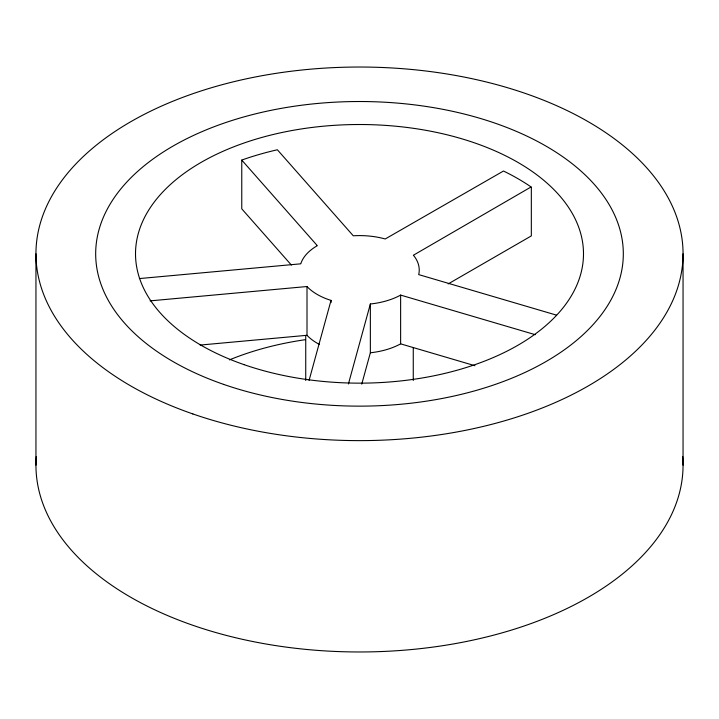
<?xml version="1.0" encoding="UTF-8"?>
<svg xmlns="http://www.w3.org/2000/svg" width="719" height="719" viewBox="0 0 719 719"><rect width="100%" height="100%" fill="white"/><g stroke="black" fill="none" stroke-linecap="round" stroke-linejoin="round"><path stroke-width="1.08" d="M309.089 380.378L331.028 300.389L330.3 300.174A59.731 34.485 0 0 1 308.154 287.708L307.004 286.522L150.055 300.875M348.418 383.973L370.357 303.984L372.667 303.724A59.731 34.485 0 0 0 400.034 295.419L400.627 295.087L535.242 334.686M361.756 384.108L370.357 352.759L370.357 303.984M291.393 265.077L241.764 208.843L241.764 160.076L244.136 159.241A223.995 129.321 0 0 1 257.806 154.864L261.312 153.857A223.995 129.321 0 0 1 275.593 150.181L277.372 149.777L353.281 235.796L355.608 235.67A59.731 34.485 0 0 1 383.092 238.402L385.231 238.969L503.48 171.023A223.995 129.321 0 0 1 515.101 177.063L517.887 178.645A223.995 129.321 0 0 1 531.089 186.958L413.389 255.227L413.758 255.658A59.731 34.485 0 0 1 418.979 273.256L418.701 274.604L556.56 315.156M448.189 283.906L531.332 235.904L531.332 187.138M474.935 365.719L400.627 343.853L400.034 344.185A59.731 34.485 0 0 1 372.667 352.499L370.357 352.759M139.369 278.577L300.776 263.819L300.919 263.352A59.731 34.485 0 0 1 316.728 246.015L317.313 245.682L241.764 160.076M200.143 345.066L307.004 335.297L308.154 336.483A59.731 34.485 0 0 0 319.326 344.374M683.05 253.825L683.05 465.175M413.263 348.005L413.263 380.522M400.627 295.087L400.627 343.853M331.028 300.389L331.028 302.609M307.004 286.522L307.004 335.297M305.737 335.674L305.737 380.522M35.95 253.825L35.95 465.175M682.699 456.484A323.55 186.796 0 0 1 359.5 651.971A323.55 186.796 0 0 1 36.301 456.484M229.424 359.886A223.995 129.321 0 0 1 305.314 339.692M192.863 413.946A323.55 186.796 0 0 0 683.005 257.087A323.55 186.796 0 0 0 202.641 90.45A323.55 186.796 0 0 0 192.863 413.946M244.136 364.677A223.995 129.321 0 0 0 583.46 256.09A223.995 129.321 0 0 0 250.904 140.726A223.995 129.321 0 0 0 244.136 364.677M223.627 384.386A263.819 152.311 0 0 0 623.274 256.485A263.819 152.311 0 0 0 231.599 120.612A263.819 152.311 0 0 0 223.627 384.386"/></g></svg>
